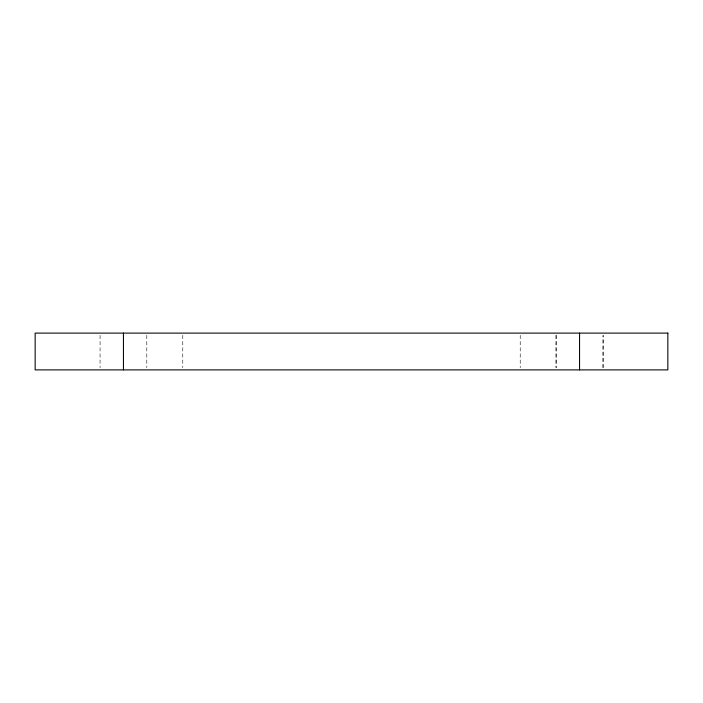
<?xml version="1.0" encoding="UTF-8"?>
<svg xmlns="http://www.w3.org/2000/svg" width="703" height="703" viewBox="0 0 703 703"><rect width="100%" height="100%" fill="white"/><g stroke="black" fill="none" stroke-linecap="round" stroke-linejoin="round"><path stroke-width="0.53" stroke-dasharray="3.52 2.64" d="M556.135 335.269L556.135 367.731M556.038 335.269L556.038 367.731M520.22 335.269L520.22 367.731M182.78 335.269L182.78 367.731M146.795 335.269L146.804 367.731M100.072 335.269L100.063 367.731M603.095 367.731L603.095 335.269L602.998 367.731"/><path stroke-width="1.05" d="M579.562 333.108L579.562 369.892M123.438 333.108L123.438 369.892M667.85 333.108L35.15 333.108L35.15 369.892L667.85 369.892L667.85 333.108"/></g></svg>
